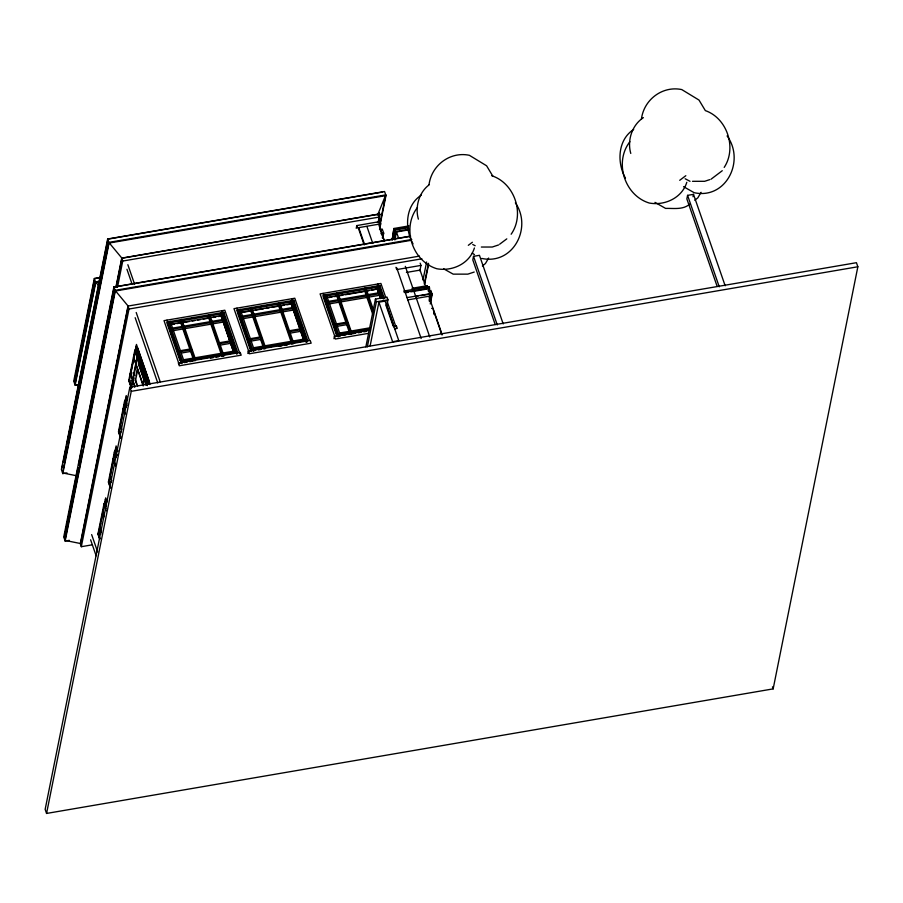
<?xml version="1.0" encoding="UTF-8"?>
<svg xmlns="http://www.w3.org/2000/svg" width="903" height="903" viewBox="0 0 903 903"><rect width="100%" height="100%" fill="white"/><g stroke="black" fill="none" stroke-linecap="round" stroke-linejoin="round"><path stroke-width="1.35" d="M433.982 314.323L433.79 313.239M101.249 277.3L94.33 278.496L73.741 381.1L75.141 385.163L77.918 384.689M94.352 280.009L74.441 381.382M99.657 281.172L95.504 281.883L74.915 384.486L78.832 385.288M75.141 385.163L95.729 282.56L94.33 278.496M379.599 227.342L385.976 195.59L384.565 191.526L107.649 238.99L61.393 469.537L62.804 473.601L66.957 472.89M62.104 467.652L62.657 464.898M63.199 462.144L66.246 446.996M66.799 444.242L107.954 239.137L382.669 192.046M69.554 432.65L70.107 429.896M79.498 383.098L80.051 380.344M379.644 225.287L385.739 194.913L108.823 242.388L62.567 472.924L76.947 475.836M62.804 473.601L109.06 243.065L107.649 238.99M410.617 236.089L113.902 286.962L63.741 536.98L65.151 541.055L69.317 540.344M77.997 467.585L64.44 537.262M78.55 464.831L81.586 449.671M82.139 446.917L114.207 287.098L410.075 236.383M88.494 417.4L89.047 414.646M115.076 290.348L64.914 540.378L80.593 543.55L128.226 306.185L115.076 290.348L411.791 239.487M115.911 287.109L121.724 258.111L378.188 214.146L379.204 217.081L122.74 261.046L117.48 287.289M65.151 541.055L115.313 291.026L113.902 286.962M116.148 287.177L121.961 258.224L108.823 242.388M419.489 256.102L127.989 306.072L80.299 543.753L81.315 546.699L92.422 544.791M81.315 546.699L129.005 309.018L127.989 306.072M116.882 450.924L114.546 451.331L108.36 482.179L110.2 487.473M100.651 522.927L98.325 534.486L99.68 538.38M101.17 520.32L103.405 509.236M103.935 506.549L105.685 497.858L107.051 501.831M108.834 482.123L110.55 487.722M110.211 475.249L116.103 445.913L117.943 451.195M118.936 431.803L126.206 395.582L127.583 399.544M129.197 380.66L131.353 387.545M130.021 376.528L133.091 361.29M133.61 358.638L136.466 344.438L150.191 384.08M104.376 505.42L98.54 534.474L100.876 534.079M114.805 453.464L108.97 482.529L111.306 482.123M124.896 403.133L119.072 432.198L121.397 431.803M135.157 352.001L129.332 381.055L132.831 380.456M104.127 507.114L104.962 502.982M112.898 463.42L113.451 460.665M114.828 453.791L115.381 451.037L117.401 450.687M147.742 383.594L135.631 348.592L137.64 348.242L135.54 348.998L147.663 384.001M129.84 387.252L45.15 809.37L46.561 813.445L773.16 688.876L857.85 266.769L856.439 262.694L129.84 387.252L131.251 391.326L46.561 813.445M131.07 387.082L137.256 356.233L137.606 357.249L131.42 388.098L128.723 380.705L134.908 349.856L147.302 385.649M135.473 367.25L136.003 364.609M137.064 359.326L137.73 356.482M135.913 375.896L137.256 369.18M135.461 380.931L137.606 370.207M138.69 364.835L139.22 362.159M144.446 376.991L143.216 385.604L144.446 376.991L147.133 376.528M145.902 385.152L146.421 382.579M237.365 353.536L237.613 352.317L223.752 312.303L167.236 321.987L166.999 323.206L179.957 360.647M167.665 323.093L167.913 321.874L181.774 361.889L181.526 363.108L180.86 363.232L181.097 362.013L167.236 321.987M167.868 323.658L168.105 322.439L172.247 321.728M170.272 324.787L170.701 322.676L221.562 313.962L221.133 316.073M170.735 330.001L171.051 328.376L224.881 319.143L224.554 320.768M171.085 331.017L171.051 328.376M178.546 352.565L178.873 350.94L191.244 348.818L191.56 349.721L179.178 351.843L178.862 353.468M181.334 362.543L181.582 361.324L184.336 360.85M193.931 360.94L194.258 359.315L180.555 319.752L181.763 319.538L195.466 359.112L195.138 360.737M208.548 314.955L222.251 354.518L221.924 356.143L223.131 355.94L223.459 354.315L209.756 314.741L208.548 314.955L208.221 316.581L221.009 353.502M222.838 313.634L223.086 312.415L236.936 352.441L236.699 353.649M223.03 314.199L223.278 312.98M223.515 313.522L223.752 312.303M236.97 311.208L237.207 309.989L293.723 300.304L307.584 340.329L307.336 341.548L306.659 341.661L306.907 340.442L293.046 300.417L292.809 301.636L305.767 339.076M237.636 311.095L237.884 309.876L251.745 349.901L251.497 351.12M237.839 311.659L238.076 310.44L242.218 309.729M231.958 342.147L232.285 340.521L218.819 342.835L219.136 343.738L232.59 341.424M240.695 318.003L241.022 316.377L294.841 307.155M241.056 319.019L241.372 317.393L295.202 308.171L294.875 309.797M248.517 340.566L248.833 338.941L261.215 336.819L261.204 339.347L250.199 341.232M248.822 341.469L249.149 339.844L261.531 337.722M247.84 353.457L248.314 351.075L310.214 340.465L311.151 343.174L249.262 353.784L248.314 351.075M237.207 309.989L251.068 350.014L250.82 351.233L237.41 312.506M251.305 350.556L251.542 349.337M253.517 351.12L253.935 349.009L240.232 309.447M291.105 304.074L291.522 301.963L240.661 310.688M292.154 302.584L292.572 300.473M293.001 302.2L293.249 300.981M293.475 301.523L293.723 300.304M291.883 344.156L292.211 342.53L278.508 302.956L279.727 302.753L293.43 342.316L293.103 343.941M305.857 342.147L306.275 340.036L252.456 349.269L238.753 309.695L238.336 311.806L251.124 348.739M306.467 341.097L306.715 339.878L302.573 340.589M384.306 298.453L379.836 285.54L323.319 295.225L323.082 296.444L336.492 335.182M323.748 296.331L323.996 295.112L337.857 335.137L337.609 336.356L340.375 335.882M323.951 296.895L324.188 295.676M324.448 297.042L324.866 294.931L338.569 334.505L338.151 336.616M326.355 298.035L326.784 295.924L377.646 287.199L377.217 289.31M326.818 303.239L327.134 301.613L380.964 292.391L380.637 294.017M327.168 304.255L327.496 302.629L381.314 293.407M334.629 325.802L334.957 324.177L347.328 322.055L347.644 322.969L335.261 325.091L334.945 326.705M333.952 338.693L334.437 336.311L370.196 330.182M356.233 228.324L356.787 225.581L380.287 221.495L379.621 224.61M336.943 336.469L337.18 335.25L323.319 295.225M339.63 336.356L340.047 334.245L326.344 294.683M378.097 222.601L379.362 216.077L378.888 214.722M378.921 219.666L379.949 214.553L379.362 212.848M378.605 218.718L379.192 218.616L378.549 219.011M379.61 229.351L380.716 223.865L379.474 219.903M379.779 220.998L379.813 222.691L379.971 221.506M379.7 226.145L380.005 221.732M382.353 237.997L383.177 233.888M382.861 237.308L383.685 233.2L382.274 229.125L379.508 229.599M365.85 346.899L375.434 299.096L387.015 297.11L387.951 299.83L386.574 306.659M327.608 297.459L377.364 288.937L371.72 290.258M379.113 287.436L379.362 286.217L376.607 286.691M367.329 346.887L376.382 301.816L375.434 299.096M379.599 286.759L379.836 285.54M370.162 345.736L378.91 302.166L385.096 301.105L398.799 340.668L392.613 341.729L378.91 302.166M393.922 228.482L392.195 239.893L393.922 228.482L408.935 225.908M393.132 239.103L394.961 230.017L408.619 227.669M393.945 239.385L395.503 231.597L394.961 230.017M394.871 239.938L396.462 231.981L409.477 229.746M393.448 326.784L393.697 325.565L386.54 304.909M419.861 270.877L420.956 265.414L420.166 263.157M423.01 279.964L426.611 261.994M424.275 284.027L428.428 263.315M424.794 283.328L428.665 263.992M425.99 285.89L427.074 285.709L425.99 285.89L426.622 287.707M428.598 289.344L429.117 286.714L403.822 291.048L404.296 292.414L429.591 288.068L429.117 286.714M429.06 290.698L429.591 288.068M429.343 294.073L429.828 292.064L430.934 295.902L429.839 301.354M429.659 292.143L429.489 293.757M429.704 294.118L429.963 293.294L429.952 294.073M430.189 293.983L429.896 292.098M430.189 294.762L430.404 293.701L407.016 297.606M430.279 295.033L430.471 293.746M430.279 296.037L430.708 293.915L420.809 295.642M429.365 301.354L429.388 298.746M430.381 296.308L430.708 293.915M430.302 301.929L431.95 293.689L429.343 300.168M430.268 303.972L432.187 294.367L430.776 290.303L427.999 290.777M503.197 323.906L479.448 255.323L473.522 256.339L472.811 259.917L495.194 324.538M725.165 285.788L693.504 194.348L687.578 195.364L686.867 198.942L717.151 286.398M693.03 196.73L693.504 194.348M429.038 184.697C431.442 165.305 450.145 151.241 469.357 155.293L486.593 165.78L492.925 176.322M474.402 247.986C469.605 263.665 452.38 271.6 436.86 268.755C412.005 261.159 401.542 227.827 417.491 207.419M641.457 118.982C643.862 99.59 662.554 85.525 681.765 89.578L699.001 100.064L705.333 110.606C727.378 118.293 736.916 148.182 724.195 167.405M686.811 182.271C682.025 197.949 664.8 205.873 649.268 203.04C624.424 195.443 613.95 162.1 629.899 141.692M385.739 194.913L377.883 214.35L121.961 258.224M382.398 235.107L383.448 232.522M488.647 258.044L485.43 263.541L482.371 265.979M511.143 234.227C525.083 214.451 514.891 183.241 491.706 175.724M701.067 192.316L697.85 197.813L694.791 200.252M428.936 184.991C418.845 192.644 414.928 207.137 418.371 219.147M421.249 195.183C405.221 205.512 404.386 228.482 413.043 243.889M472.393 242.241L468.318 245.311M643.387 117.638C631.976 125.088 627.032 140.507 630.779 153.431M633.669 129.456C617.629 139.784 616.805 162.754 625.463 178.162M506.797 238.866L499.664 244.205M685.828 175.701L679.711 180.307M722.265 170.712L711.056 179.2M689.689 204.146C683.04 210.015 673.706 208.187 665.601 208.412L654.991 202.374M498.637 244.927L492.259 247.027L481.333 247.038M709.781 179.629L704.667 181.3L692.499 181.311M474.222 272.04L467.833 274.14L453.193 274.14L443.678 268.834M109.06 243.065L385.976 195.59M377.262 215.004L379.949 214.553M378.684 219.418L379.283 219.316M377.398 222.398L380.174 221.89M380.197 223.673L380.061 224M380.716 223.865L357.565 227.838L356.787 225.581M94.623 278.632L100.177 277.684M394.284 229.497L407.93 227.161M95.729 282.56L99.883 281.849M380.908 233.674L383.685 233.2M395.503 231.597L409.172 229.249M115.313 291.026L410.639 240.401M129.005 309.018L421.893 258.8M420.956 265.414L396.733 269.568L395.954 267.311M406.418 272.446L420.053 270.11L425.55 285.98L411.915 288.317M191.56 318.42L194.314 317.946M260.143 306.659L262.908 306.185M265.663 305.711L268.417 305.237M286.353 302.166L289.107 301.692M333.85 294.028L336.605 293.554M339.359 293.08L342.124 292.606M344.878 292.132L347.644 291.658M350.398 291.184L353.152 290.71M365.568 288.588L368.322 288.113M371.088 287.639L373.842 287.165M192.531 318.398L195.274 317.924M237.794 310.632L241.914 309.932M255.639 307.573L258.382 307.11M287.21 302.166L289.953 301.692M170.148 324.459L221.28 315.689L233.742 351.662M240.119 312.461L291.251 303.701L303.701 339.675M171.457 324.561L174.392 324.087M176.988 323.613L189.517 321.491M192.192 321.005L195.014 320.554M197.723 320.057L200.511 319.606M203.243 319.109L208.774 318.161M212.882 317.484L215.682 316.976M218.391 316.547L221.212 316.027L229.972 341.345M240.051 312.799L251.237 310.914M255.244 310.192L263.608 308.792M266.306 308.307L269.105 307.844M271.837 307.359L284.264 305.225M286.973 304.785L289.795 304.277M328.929 297.561L331.852 297.087M334.46 296.624L337.35 296.15M339.979 295.676L342.847 295.202M345.51 294.728L363.48 291.646M366.223 291.195L369 290.698M171.412 329.392L225.231 320.17M172.462 330.78L224.903 321.784M242.433 318.782L293.498 310.034M328.545 304.018L379.61 295.27M405.402 292.775L408.122 292.301M410.842 291.838L428.541 288.802L430.517 294.446M376.382 301.816L387.951 299.83M415.369 296.568L418.089 296.105M407.795 299.875L430.934 295.902M302.245 328.534L288.791 330.837L289.107 331.74L302.561 329.437L302.234 331.062L301.918 330.159M137.606 357.249L140.304 356.787M431.623 308.374L432.695 308.194M220.163 345.127L232.263 343.05M288.779 333.365L300.891 331.288M181.605 352.994L191.233 351.346M336.311 326.468L347.316 324.583M183.535 359.766L234.396 351.041M253.506 347.768L304.367 339.043M339.618 333.004L369.858 327.823M187.09 360.387L189.856 359.913M202.261 357.78L205.026 357.306M207.78 356.832L210.534 356.358M233.99 352.339L236.744 351.865M255.684 348.626L258.439 348.152M265.335 346.966L268.101 346.492M270.855 346.018L273.609 345.556M276.374 345.081L279.129 344.607M281.883 344.133L284.648 343.659M297.053 341.526L299.819 341.063M337.666 334.573L341.797 333.862M338.569 334.505L370.298 329.064M181.097 362.013L237.613 352.317M251.068 350.014L307.584 340.329M337.18 335.25L369.575 329.697M393.697 325.565L393.019 325.678L385.874 305.022M393.573 326.175L396.327 325.701L397.264 328.41L394.521 328.884M184.291 362.634L187.045 362.171M189.799 361.697L192.565 361.223M210.489 358.141L213.255 357.678M216.009 357.204L218.763 356.73M221.528 356.256L224.283 355.782M252.874 350.883L255.639 350.409M258.393 349.935L261.148 349.461M279.083 346.391L281.838 345.917M284.592 345.443L287.357 344.969M343.129 335.408L345.883 334.934M348.648 334.46L355.545 333.275M358.299 332.812L361.053 332.338M363.819 331.864L366.573 331.39M368.379 333.365L335.374 339.031L334.437 336.311M144.762 377.894L147.449 377.431M132.369 380.49L132.933 380.4M131.251 391.326L857.85 266.769M117.288 449.717L115.268 450.066L117.063 455.247M117.209 450.123L115.189 450.473L116.984 455.654M481.75 258.427C513.13 265.256 532.544 227.646 515.376 202.825M685.151 178.76L690.027 181.311M472.743 244.487L475.181 245.751M683.548 186.661L694.159 192.7C726.249 199.665 745.268 160.632 727.084 135.935M472.235 253.122L474.447 254.601M95.504 281.883L99.003 286.104M687.578 195.364L719.24 286.793M772.449 686.844L773.16 688.876M473.522 256.339L497.271 324.922M430.268 290.585L430.55 291.376M427.074 285.709L427.695 287.515M429.196 291.996L429.986 294.254M426.972 286.217L427.593 288.023M428.891 296.421L442.165 334.776M433.158 309.515L441.883 334.731M396.462 231.981L398.708 238.437M405.323 266.374L429.772 336.988M396.71 267.841L421.159 338.467M380.513 221.72L379.723 222.398L380.31 222.296L378.775 218.029M379.192 218.616L380.366 222.025M381.766 229.407L382.037 230.197M378.662 224.271L384.486 241.09M380.107 228.944L384.226 240.841M366.923 226.495L372.781 243.415M385.92 297.934L380.908 283.463L320.091 293.893L334.674 335.984M386.834 300.564L395.943 326.875M379.17 285.653L383.64 298.566M358.751 227.68L364.575 244.499M378.696 285.709L383.256 298.893M377.951 283.971L382.5 297.2M358.31 227.962L364.169 244.894M377.206 285.958L381.326 297.832M377.364 288.937L380.592 298.261M376.788 288.068L380.524 298.6M373.605 310.406L365.839 287.989L364.631 288.192L373.3 313.251M365.975 290.935L367.34 294.886M371.449 306.76L372.815 310.711M364.304 289.818L372.984 314.876M337.982 295.732L339.347 299.683M340.724 303.645L343.005 310.237M347.113 322.111L350.319 331.345M336.311 294.615L349.1 331.548M323.048 293.385L338.083 336.796M309.368 340.329L294.796 298.227L233.979 308.657L249.014 352.068M291.838 298.735L306.873 342.147M291.093 300.722L304.796 340.296M291.184 304.04L303.634 340.013M283.057 314.921L286.251 324.154M278.643 305.903L290.969 341.515M258.721 330.272L261.001 336.875M250.65 310.7L259.793 337.079M260.707 339.72L262.987 346.312M236.936 308.149L251.519 350.24M239.859 353.637L224.824 310.226L164.007 320.644L179.042 364.067M222.612 312.461L236.304 352.035L182.485 361.256L168.782 321.694L168.364 323.805L181.605 362.047M221.867 310.734L236.902 354.145M221.122 312.72L234.825 352.283M230.897 344.009L233.211 350.68M220.704 314.831L229.836 341.21M230.75 343.84L233.03 350.443M212.623 325.599L214 329.561M218.503 344.461L218.808 345.364M186.469 335.679L188.75 342.271M180.228 321.378L193.016 358.31M170.261 321.434L183.964 361.008M178.873 350.94L179.178 351.843M166.965 320.147L182 363.559M168.568 325.667L171.694 334.708M174.821 343.75L179.742 357.949M127.854 264.714L134.615 284.242M126.939 269.263L131.906 283.587M121.724 258.111L122.74 261.046M136.206 312.506L160.203 381.788M107.954 239.137L108.225 239.927M135.168 317.698L157.777 382.985M137.64 348.242L149.311 381.946M136.105 346.221L149.379 384.543M114.207 287.098L114.478 287.899M134.728 350.748L146.658 385.209M138.554 363.345L144.062 379.249M138.407 364.067L143.916 379.971M143.205 385.005L133.565 357.17L143.058 385.739M133.046 372.758L133.96 375.4M134.874 378.052L137.628 386.01M135.19 380.107L136.567 384.091M134.942 386.473L130.348 373.21L134.795 387.195M128.903 379.813L131.657 387.771M125.844 397.365L126.759 400.006M126.713 403.618L125.37 399.736L127.379 399.386L125.28 400.142L127.075 405.323M126.488 406.305L124.648 401L118.462 431.848L120.754 438.474M124.467 401.891L126.307 407.197M125.145 413.619L123.305 408.314L124.998 414.353M121.928 429.659L120.088 424.354L121.318 429.06M118.632 430.957L120.731 436.984M118.846 432.21L120.641 437.391M115.753 447.696L117.119 451.658M114.546 451.331L116.385 456.636M114.365 452.222L116.205 457.528M115.042 463.95L113.214 458.645L115.358 466.004M111.374 478.658L109.997 474.685L111.679 480.712M108.541 481.288L110.832 487.913M105.324 499.652L106.238 502.294M106.193 505.906L104.838 502.012L106.859 501.673L104.759 502.418L106.114 506.312M105.956 508.581L104.127 503.287L97.93 534.124L99.77 539.43M103.947 504.179L106.238 510.805M104.161 514.575L102.784 510.601L104.477 516.629M101.407 531.935L99.567 526.641L101.26 532.668M98.111 533.233L99.951 538.538M91.643 534.599L97.648 551.925M90.605 539.791L96.136 555.785M264.229 347.328L263.902 348.953L265.11 348.739L265.437 347.113L251.734 307.551L250.526 307.754L264.229 347.328M350.341 332.564L350.014 334.189L351.222 333.975L351.549 332.349L337.846 292.786L336.638 292.99L350.341 332.564M425.764 287.052L426.837 286.872L425.764 287.052M428.812 290.868L429.399 290.766L428.812 290.868M240.243 352.463L178.354 363.074L179.291 365.783L241.18 355.172L240.243 352.463"/></g></svg>
